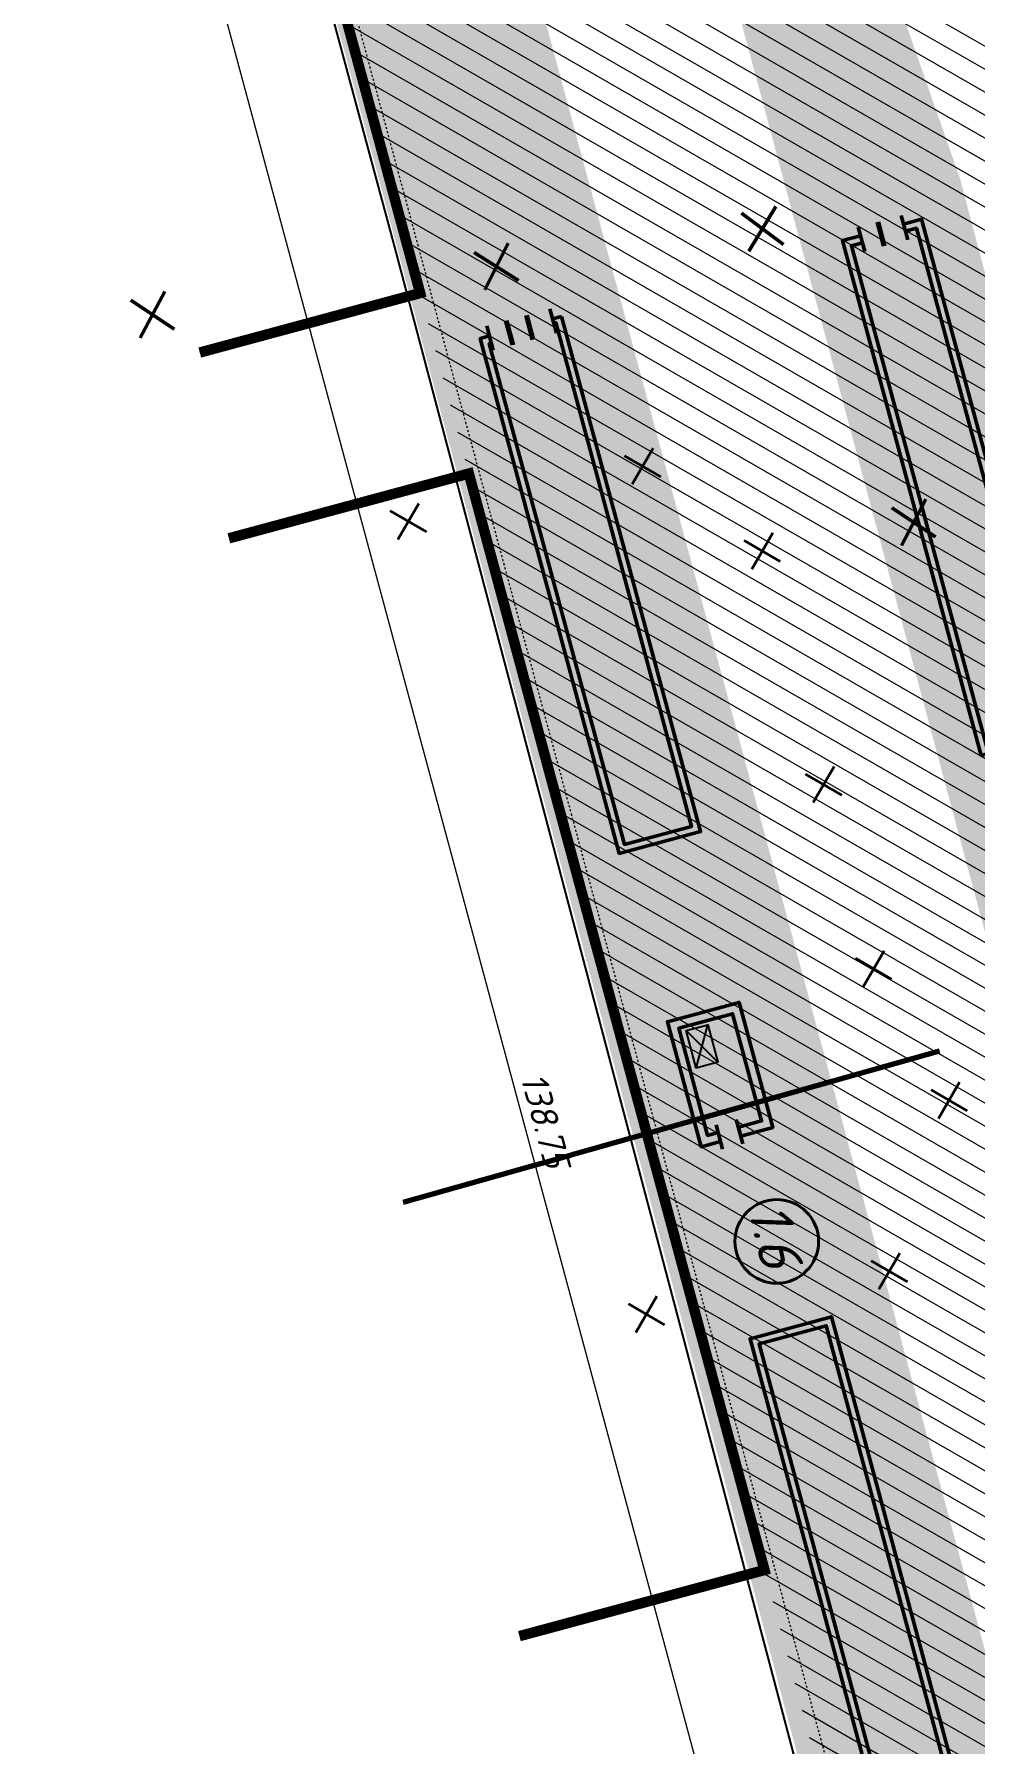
# Model space of a CAD drawing. Extents: x 9060 to 19887, y -4671 to 10703.
# Drawn here: x 10267.5 to 10312.5, y 10159.7 to 10241.4 of the extents above; entities that cross this region are included whole.
import ezdxf
from ezdxf.enums import TextEntityAlignment as Align

# ---------------------------------------------------------------- set-up
doc = ezdxf.new("R2010")
doc.units = 0
doc.header["$PDMODE"] = 3
doc.header["$PDSIZE"] = 1
for name, pattern in [('ADSK_Линия сетки', [21, 12, -3, 3, -3]), ('осевая', [50.800000000000004, 31.75, -6.35, 6.35, -6.35]), ('Сверху', [3.96875, 2.38125, -1.5875])]:
    doc.linetypes.add(name, pattern=pattern)
for name, color, linetype, lineweight, true_color in [('-ГЕНПЛАН', 12, 'Continuous', 40, 0xbd0000), ('МГТ_ГП_ЗДАНИЯ', 12, 'Continuous', 50, 0xbd0000), ('МГТ_ГП_ОСИ', 12, 'осевая', 20, 0xbd0000)]:
    doc.layers.add(name, color=color, linetype=linetype, lineweight=lineweight, true_color=true_color)
for name, color, linetype, lineweight in [('-СЕТИ', 250, 'Continuous', 50), ('МГТ_НВК_В_демонтаж', 4, 'B1', 30), ('МГТ_НВК_К2_демонтаж', 30, 'Continuous', 50)]:
    doc.layers.add(name, color=color, linetype=linetype, lineweight=lineweight)
doc.layers.add('МГТ_ГП_размеры', color=7, linetype='Continuous')
doc.layers.add('МГТ_СС_СЕТИ_постоянный вариант', color=3, linetype='Continuous')
doc.styles.add('1409_тхт0', font='calibri.ttf', dxfattribs={"width": 0.8, "oblique": 7})
doc.styles.get("Standard").update_dxf_attribs({"font": 'arial.ttf'})
doc.styles.add('ГП', font='isocpeui.ttf')
doc.linetypes.add('B1', pattern='A,16.258147,-2.141853,["В1",1409_тхт0,S=3,R=0,X=0,Y=-1.5],-6.426757,15.173243', length=40)
doc.linetypes.add('канализация_связевая_малая_сущ', pattern='A,5,-2,["/",Standard,S=2,R=0,X=-0.8,Y=-1],-2', length=9)
doc.dimstyles.new('ГП_архит', dxfattribs={"dimscale": 0.5, "dimtxt": 2500, "dimasz": 1500, "dimexe": 800, "dimexo": 0, "dimgap": 800, "dimtad": 1, "dimdec": 1, "dimlfac": 0.001, "dimzin": 0, "dimdsep": 46, "dimtxsty": 'ГП', "dimblk": 'ARCHTICK', "dimcen": 3000, "dimdle": 800, "dimclrd": 7, "dimclre": 7, "dimclrt": 7, "dimaunit": 1, "dimadec": 0, "dimazin": 0, "dimtfac": 1, "dimtdec": 1, "dimtmove": 0, "dimatfit": 3, "dimfxl": 0.18, "dimtolj": 1, "dimtzin": 0, "dimlwd": 18, "dimlwe": 18, "dimarcsym": 0})

# ---------------------------------------------------------------- blocks, each defined once
blk = doc.blocks.new('1')
at = {"layer": 'МГТ_НВК_К2_демонтаж'}
for p, q in [((99.39370915575455, 113.2490706125845), (101.2453599509645, 111.5693714333847)), ((99.39370915575637, 111.5693714333847), (101.2453599509608, 113.2490706125845))]:
    blk.add_line(p, q, dxfattribs=at)
blk = doc.blocks.new('демонтаж В')
at = {"layer": 'МГТ_НВК_В_демонтаж'}
for p, q in [((9310.326706142128, 14043.76035587103), (9308.794617255895, 14045.0459310904)), ((9308.917874089326, 14043.6370990376), (9310.203449308694, 14045.16918792384))]:
    blk.add_line(p, q, dxfattribs=at)
blk = doc.blocks.new('НВК_переустройства_М.Пасс.(корр. 08.2017)')
at = {"layer": 'МГТ_НВК_В_демонтаж', "color": 3, "rotation": 279.8322507906988}
for p in [(-5131.22749157227, 16995.28788411533), (-5142.442956020763, 16992.64871608719), (-5125.510515253032, 16991.23113241486), (-5122.567701553073, 16980.0661037572), (-5120.185028710426, 16971.25462165265), (-5116.567313103342, 16964.96520345543), (-5119.426239410564, 16956.79231395001), (-5131.049499347859, 16954.73063739374)]:
    blk.add_blockref('демонтаж В', p, dxfattribs=at)
at = {"layer": 'МГТ_НВК_К2_демонтаж', "color": 2}
for p, rotation in [((10431.86778897923, 10155.11605651289), 101.0185897844948), ((10154.23233441635, 10296.38295614387), 285.7315156305316), ((10406.91855471461, 10158.61657451014), 104.3300338388379), ((10443.16272386678, 10148.3540475762), 104.1873839000877)]:
    blk.add_blockref('1', p, dxfattribs=dict(at, rotation=rotation))
blk = doc.blocks.new('нн')
at = {"layer": '-ГЕНПЛАН', "true_color": 0xffffff}
h = blk.add_hatch(color=7, dxfattribs=at)
h.dxf.hatch_style = 1
edge = h.paths.add_edge_path()
edge.add_arc((0, 0), 2, 0, 360)
at = {"layer": '-ГЕНПЛАН', "color": 7, "lineweight": 40}
blk.add_circle((0, 0), 2, dxfattribs=at)
at = {"layer": '-ГЕНПЛАН', "color": 7, "style": 'ГП'}
blk.add_attdef('НОМЕР', text='', height=2, dxfattribs=at).set_placement((0.01443516744328832, 0), align=Align.MIDDLE_CENTER)
blk = doc.blocks.new('_ArchTick')
at = {"color": 0, "linetype": 'ByBlock', "lineweight": 35, "const_width": 0.15}
blk.add_lwpolyline([(-0.5, -0.5), (0.5, 0.5)], dxfattribs=at)
blk = doc.blocks.new('*D148')
at = {"layer": 'DEFPOINTS', "color": 0, "lineweight": 25, "transparency": 16777216}
for p in [(4.855733302024495e-11, -4099.731884378969), (138749.9999999963, -4099.731884377106), (138749.9999999963, -6052.731884382694)]:
    blk.add_point(p, dxfattribs=at)
at = {"layer": 'МГТ_ГП_размеры', "color": 7, "linetype": 'Continuous', "lineweight": 18, "transparency": 16777216}
for p, q in [((4.832429024352418e-11, -4099.731884378969), (4.804645798302458e-11, -6452.731884382694)), ((138749.9999999963, -4099.731884377115), (138749.9999999963, -6452.731884382702)), ((-399.9999999999519, -6052.731884382694), (139149.9999999963, -6052.731884382702))]:
    blk.add_line(p, q, dxfattribs=at)
at = {"layer": 'МГТ_ГП_размеры', "color": 7, "lineweight": 18, "transparency": 16777216, "xscale": 750, "yscale": 750, "zscale": 750, "rotation": 180}
blk.add_blockref('_ArchTick', (4.809368828655185e-11, -6052.731884382694), dxfattribs=at)
at = {"layer": 'МГТ_ГП_размеры', "color": 7, "lineweight": 18, "transparency": 16777216, "xscale": 750, "yscale": 750, "zscale": 750}
blk.add_blockref('_ArchTick', (138749.9999999963, -6052.731884382702), dxfattribs=at)
at = {"layer": 'МГТ_ГП_размеры', "color": 7, "lineweight": 25, "transparency": 16777216, "insert": (69374.9999999982, -5019.682641958456), "char_height": 1250, "attachment_point": 5, "style": 'ГП', "bg_fill": 3, "box_fill_scale": 1.1, "bg_fill_color": 256, "bg_fill_true_color": 13158600, "bg_fill_transparency": 0}
blk.add_mtext('\\A1;138.75', dxfattribs=at)
blk = doc.blocks.new('Связь_панкр._14.11.19')
at = {"layer": 'МГТ_СС_СЕТИ_постоянный вариант', "color": 3, "linetype": 'канализация_связевая_малая_сущ', "lineweight": 70}
blk.add_lwpolyline([(10285.16976356743, 10185.5495389538), (10310.82229110101, 10192.78852376286)], dxfattribs=at)
blk = doc.blocks.new('Вестибюль_30.10.19')
at = {"layer": 'МГТ_ГП_ЗДАНИЯ', "linetype": 'Continuous', "lineweight": 15, "ltscale": 0.4, "true_color": 0xd2515b}
h = blk.add_hatch(dxfattribs=at)
h.set_pattern_fill('ANSI31', color=13, scale=300)
h.set_pattern_definition([(44.99999999999999, (-9.313225746154785e-10, 0), (-673.5192090801867, 673.5192090801867), [])])
h.paths.add_polyline_path([(71300, 53290.00000000186), (71300.00000000093, 49160), (65576.73136002477, 49160), (65576.73136002477, 48555.29322081245), (70659.99999998417, 48555.29322081059), (70451.73136002384, 45095.29322081059), (70451.73136002477, 43025.29322081245), (65576.73136002291, 43025.29322081245), (65576.7313600257, 41349.99999999814), (76771.73136002943, 41350), (76771.73136003036, 46269.99999999814), (84661.73136003036, 46270), (84661.73136003036, 49110), (110551.7110211113, 49110), (110551.7110211113, 53289.99992499128), (119299.9999999953, 53289.99992499128), (119299.9999999953, 49160), (118201.7110211113, 49160.00000000186), (118201.7110211132, 48555.29322081059), (139251.731360021, 48555.29322081245), (139251.7313600173, -500.0000000037253), (-498.2686399752274, -500.0000000018626), (-498.2686399752274, 41299.99999999814), (23626.73136004154, 41299.99999999814), (23626.7313600434, 43080.00000000186), (18751.73136006575, 43080.00000000186), (18751.73136006389, 48610.00000000186), (23626.7313600434, 48610.00000000186), (23626.73136004154, 66744.7217433285), (30681.73136002477, 69246.78663805872), (30681.73136002477, 48610.00000000186), (39681.73136002291, 48610.00000000373), (39681.73136002477, 41300), (58101.73136002384, 41299.99999999814), (58101.73136002477, 49160), (53900.00000000186, 49160), (53900.00000000093, 53290.00000000186)])
at = {"layer": 'МГТ_ГП_ЗДАНИЯ', "lineweight": 30, "true_color": 0xd14d58, "transparency": 33554610}
h = blk.add_hatch(color=13, dxfattribs=at)
h.dxf.hatch_style = 1
h.set_gradient(color1=(210, 81, 91), color2=(255, 240, 240), tint=1, name='HEMISPHERICAL')
h.paths.add_polyline_path([(32471.81249999627, 23583.26595133916), (57971.69999999832, 23583.26595133916), (57971.70000000112, 19663.26595133916), (32471.81249999627, 19663.26595133916)])
at = {"layer": 'МГТ_ГП_ЗДАНИЯ'}
h = blk.add_hatch(color=256, dxfattribs=at)
h.dxf.hatch_style = 1
h.paths.add_polyline_path([(32821.81249999721, 22690.76595133916), (32821.81249999721, 23233.26595133916), (57614.70000000019, 23233.26595133916), (57614.70000000019, 20013.26595133916), (32821.81249999721, 20013.26595134102), (32821.81249999721, 20555.76595133916), (32471.81249999721, 20555.76595133916), (32471.81249999627, 19663.26595133916), (57971.70000000112, 19663.26595133916), (57971.81249999534, 23583.26595133916), (32471.81249999627, 23583.26595133916), (32471.81249999721, 22690.76595134102)])
at = {"layer": 'МГТ_ГП_ЗДАНИЯ', "lineweight": 30, "true_color": 0xd14d58, "transparency": 33554610}
h = blk.add_hatch(color=13, dxfattribs=at)
h.dxf.hatch_style = 1
h.set_gradient(color1=(210, 81, 91), color2=(255, 240, 240), tint=1, name='HEMISPHERICAL')
h.paths.add_polyline_path([(57986.80781249981, 5744.412690768018), (32473.81249999627, 5744.412690768018), (32473.81249999721, 1714.412690768018), (57986.80781250075, 1714.412690768018)])
at = {"layer": 'МГТ_ГП_ЗДАНИЯ'}
h = blk.add_hatch(color=256, dxfattribs=at)
h.dxf.hatch_style = 1
h.paths.add_polyline_path([(32473.81249999627, 5744.412690768018), (57986.80781249981, 5744.412690768018), (57986.80781250075, 1714.412690768018), (32473.81249999721, 1714.412690768018), (32473.81249999627, 2162.214430270717), (32823.81249999721, 2162.214430270717), (32823.81249999721, 2064.412690766156), (57636.79999999981, 2064.412690766156), (57636.79999999981, 5394.412690766156), (32686.81249999534, 5394.412690768018), (32686.81249999627, 5297.214430268854), (32473.81249999534, 5297.214430268854)])
at = {"layer": 'МГТ_ГП_ЗДАНИЯ', "lineweight": 30, "true_color": 0xd14d58, "transparency": 33554610}
h = blk.add_hatch(color=13, dxfattribs=at)
h.dxf.hatch_style = 1
h.set_gradient(color1=(210, 81, 91), color2=(255, 240, 240), tint=1, name='HEMISPHERICAL')
h.paths.add_polyline_path([(82025.00468749087, 5744.412690766156), (107537.9999999953, 5744.412690768018), (107537.9999999944, 1714.412690768018), (82025.00468749274, 1714.412690768018)])
at = {"layer": 'МГТ_ГП_ЗДАНИЯ'}
h = blk.add_hatch(color=256, dxfattribs=at)
h.dxf.hatch_style = 1
h.paths.add_polyline_path([(107537.9999999953, 5744.412690768018), (82025.0046874918, 5744.412690768018), (82025.00468749274, 1714.412690768018), (107537.9999999944, 1714.412690768018), (107537.9999999935, 2162.214430272579), (107187.9999999953, 2162.214430270717), (107187.9999999953, 2064.412690769881), (82375.01249999087, 2064.412690766156), (82375.0124999918, 5394.412690766156), (107187.9999999935, 5394.412690768018), (107187.9999999935, 5297.214430268854), (107537.9999999953, 5297.214430270717)])
at = {"layer": 'МГТ_ГП_ЗДАНИЯ', "lineweight": 30, "true_color": 0xd14d58, "transparency": 33554610}
h = blk.add_hatch(color=13, dxfattribs=at)
h.dxf.hatch_style = 1
h.set_gradient(color1=(210, 81, 91), color2=(255, 240, 240), tint=1, name='HEMISPHERICAL')
h.paths.add_polyline_path([(66359.99999998417, 5397.276395294815), (72549.98828123417, 5397.276395294815), (72549.98828123417, 1847.776395294815), (66359.99999998417, 1847.776395294815)])
at = {"layer": 'МГТ_ГП_ЗДАНИЯ'}
h = blk.add_hatch(color=256, dxfattribs=at)
h.dxf.hatch_style = 1
h.paths.add_polyline_path([(72549.98828123417, 3809.776395294815), (72549.99414060917, 5397.276395294815), (66359.99999998417, 5397.276395294815), (66359.99999998417, 1847.776395294815), (72549.98828123417, 1847.776395294815), (72549.98828123603, 2804.776395296678), (72109.98828123417, 2804.776395294815), (72109.9882812351, 2287.776395294815), (66799.99999998417, 2287.776395294815), (66799.99999998417, 4957.276395294815), (72109.9882812351, 4957.276395294815), (72109.9882812351, 3809.776395294815)])
at = {"layer": 'МГТ_ГП_ЗДАНИЯ', "lineweight": 25}
for p, q in [((-19803.64877867792, -1105.389949630946), (26939.57228147052, -1105.389949630946)), ((26939.57228147052, -1105.389949630946), (113597.3476180071, -1513.378416586667))]:
    blk.add_line(p, q, dxfattribs=at)
at = {"layer": 'МГТ_ГП_ЗДАНИЯ'}
for points in [[(32821.81249999721, 22690.76595133916), (32821.81249999721, 23233.26595133916), (57614.70000000019, 23233.26595133916), (57614.70000000019, 20013.26595133916), (32821.81249999721, 20013.26595134102), (32821.81249999721, 20555.76595133916), (32471.81249999721, 20555.76595133916), (32471.81249999627, 19663.26595133916), (57971.70000000112, 19663.26595133916), (57971.81249999534, 23583.26595133916), (32471.81249999627, 23583.26595133916), (32471.81249999721, 22690.76595134102)], [(32473.81249999627, 5744.412690768018), (57986.80781249981, 5744.412690768018), (57986.80781250075, 1714.412690768018), (32473.81249999721, 1714.412690768018), (32473.81249999627, 2162.214430270717), (32823.81249999721, 2162.214430270717), (32823.81249999721, 2064.412690766156), (57636.79999999981, 2064.412690766156), (57636.79999999981, 5394.412690766156), (32686.81249999534, 5394.412690768018), (32686.81249999627, 5297.214430268854), (32473.81249999534, 5297.214430268854)], [(107537.9999999953, 5744.412690768018), (82025.0046874918, 5744.412690768018), (82025.00468749274, 1714.412690768018), (107537.9999999944, 1714.412690768018), (107537.9999999935, 2162.214430272579), (107187.9999999953, 2162.214430270717), (107187.9999999953, 2064.412690769881), (82375.01249999087, 2064.412690766156), (82375.0124999918, 5394.412690766156), (107187.9999999935, 5394.412690768018), (107187.9999999935, 5297.214430268854), (107537.9999999953, 5297.214430270717)], [(72549.98828123417, 3809.776395294815), (72549.99414060917, 5397.276395294815), (66359.99999998417, 5397.276395294815), (66359.99999998417, 1847.776395294815), (72549.98828123417, 1847.776395294815), (72549.98828123603, 2804.776395296678), (72109.98828123417, 2804.776395294815), (72109.9882812351, 2287.776395294815), (66799.99999998417, 2287.776395294815), (66799.99999998417, 4957.276395294815), (72109.9882812351, 4957.276395294815), (72109.9882812351, 3809.776395294815)]]:
    blk.add_lwpolyline(points, close=True, dxfattribs=at)
for points in [[(32046.81249999534, 22690.76595134102), (33246.81249999534, 22690.76595133916)], [(32046.81249999627, 21555.76595134102), (33246.81249999627, 21555.76595133916)], [(32046.81249999721, 21490.76595133916), (33246.81249999721, 21490.76595133916)], [(32046.81249999534, 20555.76595133916), (33246.81249999627, 20555.76595133916)], [(31980.31249999627, 5297.214430268854), (33180.31249999721, 5297.214430270717)], [(31980.31249999721, 4162.214430268854), (33180.31249999534, 4162.214430268854)], [(31980.31249999627, 4097.214430268854), (33180.31249999721, 4097.214430270717)], [(71729.98828123417, 3809.776395294815), (72929.98828123417, 3809.776395294815)], [(31980.31249999721, 3162.214430268854), (33180.31249999534, 3162.214430270717)], [(31980.31249999627, 3097.214430268854), (33180.31249999534, 3097.214430270717)], [(71729.98828123417, 2804.776395294815), (72929.98828123324, 2804.776395294815)], [(31980.31249999534, 2162.214430268854), (33180.31249999534, 2162.214430270717)]]:
    blk.add_lwpolyline(points, dxfattribs=at)
at = {"layer": 'МГТ_ГП_ЗДАНИЯ', "lineweight": 25}
blk.add_lwpolyline([(68854.45222895313, 2594.963118201122), (67000.24374344107, 2594.963118201122), (67000.2437434392, 3674.963118199259), (68854.4522289522, 3674.963118201122)], close=True, dxfattribs=at)
for points in [[(67000.24374344107, 2594.963118201122), (68854.4522289522, 3674.963118201122)], [(68854.45222895313, 2594.963118201122), (67000.2437434392, 3674.963118199259)]]:
    blk.add_lwpolyline(points, dxfattribs=at)
at = {"layer": 'МГТ_ГП_ОСИ', "linetype": 'ADSK_Линия сетки'}
blk.add_line((140452.7978340704, 0), (-3464.328983959742, 0), dxfattribs=at)
at = {"layer": 'МГТ_ГП_размеры', "lineweight": 25}
dim = blk.add_linear_dim(base=(138749.9999999963, -6052.731884382694), p1=(4.855733302024495e-11, -4099.731884378969), p2=(138749.9999999963, -4099.731884377106), angle=359.9999999449316, dimstyle='ГП_архит', override={"dimdec": 2, "dimtfill": 1}, dxfattribs=at)
dim.commit()
dim.dimension.update_dxf_attribs({"geometry": '*D148', "text_midpoint": (69374.9999999982, -5019.682641958452)})
at = {"layer": 'МГТ_ГП_ЗДАНИЯ', "linetype": 'Сверху', "lineweight": 40, "const_width": 500.0000000000001}
for points in [[(29632.3978807386, -11421.88347277045), (29632.39788073767, -500.0000000018626), (-498.2686399752274, -500.0000000018626), (-498.2686399752274, 41299.99999999814), (23626.73136004154, 41299.99999999814), (23626.7313600434, 43080.00000000186), (18751.73136006575, 43080.00000000186), (18751.73136006389, 48610.00000000186), (23626.7313600434, 48610.00000000186), (23626.7313600434, 67047.07231870107)], [(92881.73136002477, -12642.27345319092), (92881.73136002477, -500.0000000018626), (38572.35851034243, -500.0000000018626), (38572.3585103415, -12392.22764632665)]]:
    blk.add_lwpolyline(points, dxfattribs=at)

msp = doc.modelspace()

# ---------------------------------------------------------------- hatches: boundary and pattern name
at = {"layer": 'МГТ_ГП_ЗДАНИЯ', "lineweight": 30, "true_color": 0xf6dfe2, "transparency": 33554610}
h = msp.add_hatch(color=254, dxfattribs=at)
h.dxf.hatch_style = 1
edge = h.paths.add_edge_path()
edge.add_line((10357.03806157146, 9958.027917428433), (10360.69243639593, 9959.034830603341))
edge.add_line((10360.69243639593, 9959.034830603341), (10334.38099039071, 10080.18660050454))
edge.add_arc((9359.03755044674, 9868.363890216895), 998.0800000177095, 12.25307930991093, 15.10768385626352)
edge.add_line((10322.62159641078, 10128.4974574452), (10286.51372777758, 10262.24784775211))
edge.add_arc((9516.017219091169, 10054.24107742311), 798.080000000411, 15.10768385626159, 20.8307963767613)
edge.add_line((10261.9304581408, 10338.04580996143), (10253.12431006678, 10361.19067571012))
edge.add_line((10253.12431006678, 10361.19067571012), (10247.88808017576, 10359.67919103299))
edge.add_line((10247.88808017576, 10359.67919103299), (10254.2582929146, 10337.61089033509))
edge.add_line((10254.2582929146, 10337.61089033509), (10268.44115532117, 10289.69075735533))
edge.add_arc((8152.541441403969, 9663.415524633567), 2206.638227366591, 14.93145029089601, 16.487979830549477, ccw=False)
edge.add_line((10284.67206715422, 10231.98501133982), (10324.23391877074, 10083.08283168659))
edge.add_line((10324.23391877074, 10083.08283168659), (10355.0175746441, 9965.36084021115))
edge.add_line((10355.0175746441, 9965.36084021115), (10357.03806157146, 9958.027917428433))
h = msp.add_hatch(color=254, dxfattribs=at)
h.dxf.hatch_style = 1
h.paths.add_polyline_path([(10379.32087208349, 9914.852113419971), (10363.04394254124, 9991.648443682509), (10339.05241493446, 10101.22979397458), (10290.48770532911, 10282.51184293888), (10278.42239876369, 10318.54140526142), (10280.28677185524, 10319.19959229039), (10296.62609594459, 10277.92628025918), (10311.81037724289, 10234.50278411367), (10345.62711904617, 10107.12701212909), (10365.114, 10015.081), (10382.27427263967, 9915.558710405294)])

# ---------------------------------------------------------------- next in the draw order: block references
at = {"layer": '-СЕТИ'}
msp.add_blockref('НВК_переустройства_М.Пасс.(корр. 08.2017)', (0, 0), dxfattribs=at)

# ---------------------------------------------------------------- next in the draw order: block references
at = {"layer": 'МГТ_ГП_ЗДАНИЯ', "lineweight": 25, "xscale": 0.001, "yscale": 0.001, "zscale": 0.001, "rotation": 285.0963258502603}
msp.add_blockref('Вестибюль_30.10.19', (10278.74685267268, 10257.76757523371), dxfattribs=at)

# ---------------------------------------------------------------- next in the draw order: block references
at = {"layer": '-СЕТИ'}
msp.add_blockref('Связь_панкр._14.11.19', (0, 0), dxfattribs=at)
at = {"layer": 'МГТ_ГП_ОСИ', "transparency": 33554687}
ref = msp.add_blockref('нн', (10303.04281340739, 10183.67512889053), dxfattribs=dict(at, rotation=283))
ref.add_attrib('НОМЕР', '1.6', dxfattribs={"layer": '-ГЕНПЛАН', "color": 7, "height": 2, "rotation": 283, "style": 'ГП'}).set_placement((10302.97532809109, 10183.96743990997), align=Align.MIDDLE_CENTER)

doc.saveas('drawing.dxf')
